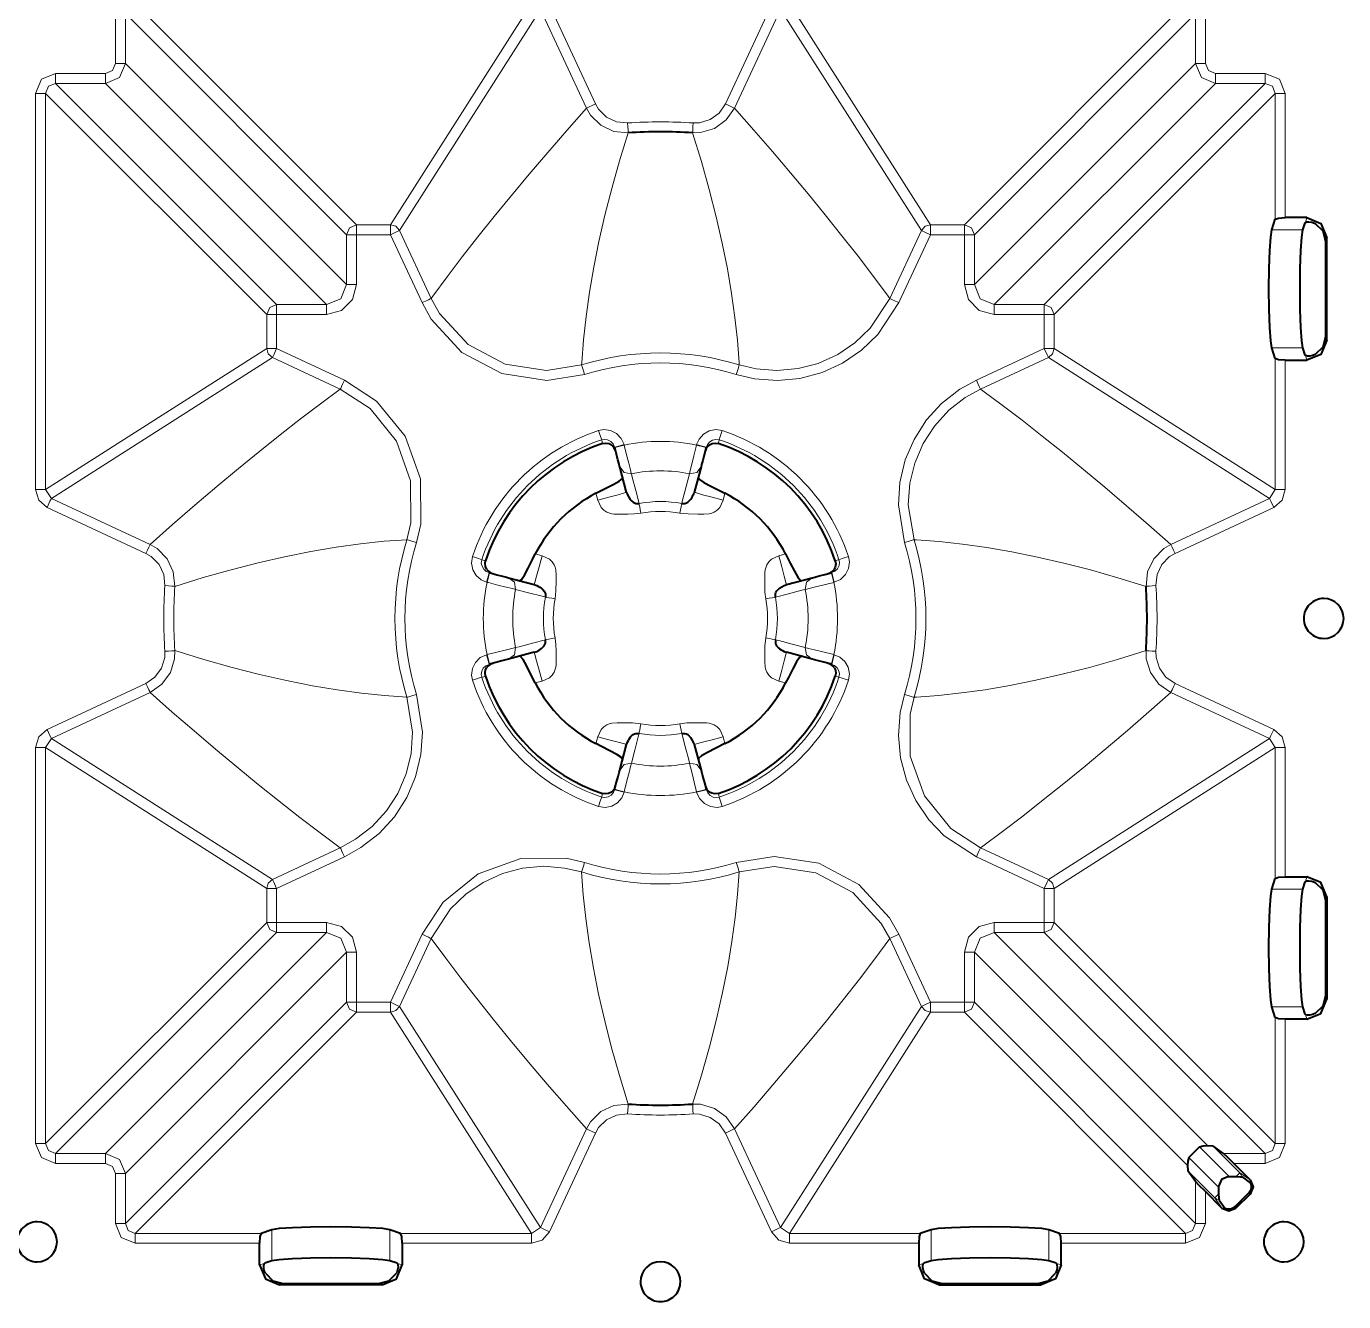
# Model space of a CAD drawing. Header units: millimetres. Extents: x 0 to 2941, y -405 to 1422.
# Drawn here: x 985.5 to 1117.6, y 279.7 to 407.6 of the extents above; entities that cross this region are included whole.
import ezdxf

# ---------------------------------------------------------------- set-up
doc = ezdxf.new("R2010")
doc.units = ezdxf.units.MM
doc.layers.add('FINE', color=9, linetype='Continuous')
doc.layers.add('OUTLINE', color=7, linetype='Continuous')

msp = doc.modelspace()

# ---------------------------------------------------------------- linework, layer by layer
at = {"layer": 'FINE', "lineweight": 9}
for p, q in [((1018.59, 387.67), (996.42, 409.84)), ((1036.13, 409.84), (1022, 387.67)), ((1042.55, 399.78), (1037.94, 409.68)), ((1060.2, 409.68), (1055.58, 399.78)), ((1076.13, 387.67), (1062.01, 409.84)), ((1101.71, 409.84), (1079.54, 387.67)), ((994.42, 408.84), (994.42, 403.83)), ((995.42, 408.84), (1017.59, 386.67)), ((995.42, 403.83), (995.42, 408.84)), ((1022.91, 387.09), (1037.03, 409.26)), ((1037.03, 409.26), (1041.65, 399.36)), ((1056.48, 399.36), (1061.1, 409.26)), ((1061.1, 409.26), (1075.23, 387.09)), ((1080.54, 386.67), (1102.71, 408.84)), ((1102.71, 408.84), (1102.71, 403.83)), ((1103.71, 403.83), (1103.71, 408.84)), ((988.42, 402.84), (993.42, 402.84)), ((1017.59, 381.66), (995.42, 403.83)), ((1102.71, 403.83), (1080.54, 381.66)), ((988.42, 401.84), (1010.59, 379.66)), ((1082.54, 379.66), (1104.71, 401.84)), ((1109.71, 401.84), (1087.54, 379.66)), ((1104.71, 401.84), (1109.71, 401.84)), ((986.42, 361.13), (986.42, 400.84)), ((1009.59, 378.67), (987.42, 400.84)), ((987.42, 400.84), (987.42, 361.13)), ((1088.54, 378.67), (1110.71, 400.84)), ((1110.71, 400.84), (1110.71, 388.22)), ((1111.71, 388.38), (1111.71, 400.84)), ((1113.73, 387.9), (1113.89, 388.38)), ((1022.91, 387.09), (1026.08, 380.28)), ((1076.13, 387.67), (1079.54, 387.67)), ((1110.36, 387.14), (1113.47, 387.14)), ((1022, 386.67), (1018.59, 386.67)), ((1018.59, 386.67), (1018.59, 381.66)), ((1025.17, 379.86), (1022, 386.67)), ((1076.13, 386.67), (1072.96, 379.86)), ((1079.54, 386.67), (1076.13, 386.67)), ((1079.54, 381.66), (1079.54, 386.67)), ((1080.54, 386.67), (1080.54, 381.66)), ((1115.87, 386.37), (1115.76, 386.02)), ((1026.08, 380.28), (1026.24, 380.5)), ((1071.9, 380.5), (1072.06, 380.28)), ((1010.59, 379.66), (1015.6, 379.66)), ((1082.54, 379.66), (1087.54, 379.66)), ((1009.59, 375.26), (1009.59, 378.67)), ((1015.6, 378.67), (1010.59, 378.67)), ((1087.54, 378.67), (1082.54, 378.67)), ((1087.54, 375.26), (1087.54, 378.67)), ((1088.54, 378.67), (1088.54, 375.26)), ((1115.76, 376.44), (1115.87, 376.09)), ((987.42, 361.13), (1009.59, 375.26)), ((1080.74, 372.08), (1087.54, 375.26)), ((1110.71, 361.13), (1088.54, 375.26)), ((1113.47, 375.32), (1110.36, 375.32)), ((1041.18, 373.86), (1041.16, 373.61)), ((1056.97, 373.61), (1056.96, 373.86)), ((1087.96, 374.35), (1081.16, 371.18)), ((1087.96, 374.35), (1110.14, 360.23)), ((1110.71, 374.25), (1110.71, 361.13)), ((1111.71, 361.13), (1111.71, 374.08)), ((1113.89, 374.08), (1113.73, 374.56)), ((1081.16, 371.18), (1081.38, 371.02)), ((1045.43, 365.62), (1045.44, 365.57)), ((1052.69, 365.57), (1052.7, 365.62)), ((987.42, 361.13), (988, 360.23)), ((1042.78, 360.06), (1042.6, 360.74)), ((1055.54, 360.74), (1055.35, 360.06)), ((1110.71, 361.13), (1110.14, 360.23)), ((997.48, 354.7), (987.57, 359.32)), ((1110.14, 360.23), (1100.23, 355.61)), ((1100.66, 354.7), (1110.56, 359.32)), ((1074.74, 356.08), (1074.49, 356.09)), ((1036.52, 354.66), (1037.2, 354.48)), ((1060.93, 354.48), (1061.62, 354.66)), ((1066.5, 351.83), (1066.45, 351.81)), ((1031.64, 344.56), (1031.68, 344.57)), ((1066.45, 344.57), (1066.5, 344.56)), ((987.57, 337.06), (997.48, 341.68)), ((997.9, 340.77), (988, 336.15)), ((1037.2, 341.91), (1036.52, 341.72)), ((1061.62, 341.72), (1060.93, 341.91)), ((1100.23, 340.77), (1110.14, 336.15)), ((1074.49, 340.29), (1074.74, 340.3)), ((988, 336.15), (987.42, 335.25)), ((988, 336.15), (1010.17, 322.03)), ((1042.6, 335.64), (1042.78, 336.33)), ((1055.35, 336.33), (1055.54, 335.64)), ((1110.14, 336.15), (1087.96, 322.03)), ((1110.14, 336.15), (1110.71, 335.25)), ((986.42, 295.54), (986.42, 335.25)), ((1009.59, 321.12), (987.42, 335.25)), ((987.42, 335.25), (987.42, 295.54)), ((1088.54, 321.12), (1110.71, 335.25)), ((1110.71, 335.25), (1110.71, 322.13)), ((1111.71, 322.3), (1111.71, 335.25)), ((1045.44, 330.81), (1045.43, 330.76)), ((1052.7, 330.76), (1052.69, 330.81)), ((1010.17, 322.03), (1016.97, 325.2)), ((1081.38, 325.36), (1081.16, 325.2)), ((1081.16, 325.2), (1087.96, 322.03)), ((1087.54, 321.12), (1080.74, 324.3)), ((1113.89, 322.3), (1113.73, 321.82)), ((1009.59, 317.71), (1009.59, 321.12)), ((1010.59, 321.12), (1010.59, 317.71)), ((1088.54, 321.12), (1088.54, 317.71)), ((1113.47, 321.06), (1110.36, 321.06)), ((1115.76, 319.94), (1115.87, 320.29)), ((987.42, 295.54), (1009.59, 317.71)), ((1010.59, 317.71), (1015.6, 317.71)), ((1010.59, 316.72), (988.42, 294.54)), ((993.42, 294.54), (1015.6, 316.72)), ((1015.6, 316.72), (1010.59, 316.72)), ((1026.08, 316.1), (1022.91, 309.29)), ((1075.23, 309.29), (1072.06, 316.1)), ((1072.96, 316.52), (1076.13, 309.71)), ((1087.54, 316.72), (1082.54, 316.72)), ((1017.59, 309.71), (1017.59, 314.72)), ((1080.54, 314.72), (1080.54, 309.71)), ((1101.92, 293.34), (1080.54, 314.72)), ((995.42, 287.54), (1017.59, 309.71)), ((1022.91, 309.29), (1037.03, 287.12)), ((1061.1, 287.12), (1075.23, 309.29)), ((1110.36, 309.24), (1113.47, 309.24)), ((1115.87, 310.01), (1115.76, 310.36)), ((1018.59, 308.72), (996.42, 286.54)), ((1022, 308.72), (1018.59, 308.72)), ((1036.13, 286.54), (1022, 308.72)), ((1076.13, 308.72), (1062.01, 286.54)), ((1079.54, 308.72), (1076.13, 308.72)), ((1101.71, 286.54), (1079.54, 308.72)), ((1110.71, 308.17), (1110.71, 295.54)), ((1111.71, 295.54), (1111.71, 308)), ((1113.73, 308.48), (1113.89, 308)), ((1037.03, 287.12), (1041.65, 297.02)), ((1042.55, 296.6), (1037.94, 286.7)), ((1060.2, 286.7), (1055.58, 296.6)), ((1056.48, 297.02), (1061.1, 287.12)), ((1106.08, 292.24), (1103.13, 295.2)), ((993.42, 293.55), (988.42, 293.55)), ((1105.02, 291.17), (1102.06, 294.13)), ((994.42, 287.54), (994.42, 292.55)), ((1101.96, 292.81), (1104.66, 290.11)), ((1103.71, 290.72), (1103.71, 287.54)), ((1108.19, 290.48), (1108.04, 290.58)), ((1104.66, 290.11), (1105.36, 289.07)), ((1106.77, 289.07), (1106.67, 289.22)), ((1010.12, 286.9), (1010.12, 283.79)), ((1021.93, 283.79), (1021.93, 286.9)), ((1036.13, 286.54), (1037.03, 287.12)), ((1061.1, 287.12), (1062.01, 286.54)), ((1076.2, 283.79), (1076.2, 286.9)), ((1088.02, 286.9), (1088.02, 283.79)), ((996.42, 286.54), (1009.04, 286.54)), ((1008.88, 285.55), (996.42, 285.55)), ((1023.01, 286.54), (1036.13, 286.54)), ((1036.13, 285.55), (1023.18, 285.55)), ((1062.01, 286.54), (1075.12, 286.54)), ((1089.09, 286.54), (1101.71, 286.54)), ((1101.71, 285.55), (1089.26, 285.55)), ((1009.36, 283.53), (1008.88, 283.37)), ((1023.18, 283.37), (1022.69, 283.53)), ((1074.96, 283.37), (1075.44, 283.53)), ((1088.77, 283.53), (1089.26, 283.37)), ((1010.89, 281.39), (1011.24, 281.5)), ((1020.81, 281.5), (1021.17, 281.39)), ((1077.32, 281.5), (1076.97, 281.39)), ((1087.25, 281.39), (1086.89, 281.5))]:
    msp.add_line(p, q, dxfattribs=at)
for points in [[(986.42, 400.84), (987.01, 402.25), (988.42, 402.84)], [(988.42, 401.84), (988.42, 402.15), (988.42, 402.84)], [(995.42, 403.83), (994.83, 402.42), (993.42, 401.84)], [(993.42, 402.84), (994.13, 403.13), (994.42, 403.83)], [(993.42, 401.84), (993.42, 402.15), (993.42, 402.84)], [(995.42, 403.83), (995.11, 403.83), (994.42, 403.83)], [(1102.71, 403.83), (1103.02, 403.83), (1103.71, 403.83)], [(1102.71, 403.83), (1103.3, 402.42), (1104.71, 401.84)], [(1109.71, 402.84), (1104.71, 402.84), (1104, 403.13), (1103.71, 403.83)], [(1104.71, 401.84), (1104.71, 402.15), (1104.71, 402.84)], [(1109.71, 401.84), (1109.71, 402.15), (1109.71, 402.84)], [(1111.71, 400.84), (1111.13, 402.25), (1109.71, 402.84)], [(988.42, 401.84), (987.71, 401.55), (987.42, 400.84)], [(1015.6, 379.66), (993.42, 401.84), (988.42, 401.84)], [(1109.71, 401.84), (1110.42, 401.55), (1110.71, 400.84)], [(987.42, 400.84), (987.11, 400.84), (986.42, 400.84)], [(1110.71, 400.84), (1111.02, 400.84), (1111.71, 400.84)], [(1041.65, 399.36), (1039.68, 397.12), (1037.77, 394.92), (1035.92, 392.75), (1034.13, 390.61), (1032.41, 388.5), (1030.77, 386.45), (1029.2, 384.44), (1027.69, 382.46), (1026.24, 380.5)], [(1041.65, 399.36), (1041.73, 399.4), (1041.93, 399.49), (1042.22, 399.62), (1042.55, 399.78)], [(1041.65, 399.36), (1042.06, 398.66), (1043.09, 397.64), (1044.4, 397.02), (1045.84, 396.88)], [(1052.29, 396.88), (1053.1, 396.9), (1054.49, 397.31), (1055.66, 398.17), (1056.48, 399.36)], [(1055.58, 399.78), (1054.95, 398.86), (1054.05, 398.21), (1052.98, 397.89), (1052.36, 397.87)], [(1056.48, 399.36), (1056.4, 399.4), (1056.2, 399.49), (1055.91, 399.62), (1055.58, 399.78)], [(1071.9, 380.5), (1070.42, 382.49), (1068.88, 384.51), (1067.27, 386.57), (1065.6, 388.65), (1063.88, 390.76), (1062.12, 392.87), (1060.3, 395), (1058.42, 397.16), (1056.48, 399.36)], [(1045.84, 396.88), (1045.84, 396.97), (1045.82, 397.19), (1045.8, 397.5), (1045.78, 397.87)], [(1052.29, 396.88), (1052.3, 396.97), (1052.31, 397.19), (1052.33, 397.5), (1052.36, 397.87)], [(1041.18, 373.86), (1041.35, 376.12), (1041.61, 378.47), (1041.95, 380.9), (1042.38, 383.41), (1042.9, 386), (1043.5, 388.62), (1044.19, 391.3), (1044.97, 394.06), (1045.84, 396.88)], [(1052.29, 396.88), (1053.18, 394.01), (1053.97, 391.21), (1054.67, 388.47), (1055.27, 385.82), (1055.79, 383.23), (1056.2, 380.77), (1056.54, 378.38), (1056.79, 376.08), (1056.96, 373.86)], [(1017.59, 381.66), (1017.59, 386.67), (1017.89, 387.37), (1018.59, 387.67), (1022, 387.67)], [(1018.59, 386.67), (1018.59, 387.35), (1018.59, 387.67)], [(1022, 386.67), (1022, 387.35), (1022, 387.67)], [(1022, 387.67), (1022.54, 387.51), (1022.91, 387.09)], [(1022, 386.67), (1022.62, 386.96), (1022.91, 387.09)], [(1072.06, 380.28), (1075.23, 387.09), (1075.6, 387.51), (1076.13, 387.67)], [(1076.13, 386.67), (1075.51, 386.96), (1075.23, 387.09)], [(1076.13, 386.67), (1076.13, 387.35), (1076.13, 387.67)], [(1079.54, 386.67), (1079.54, 387.35), (1079.54, 387.67)], [(1079.54, 387.67), (1080.25, 387.37), (1080.54, 386.67)], [(1018.59, 386.67), (1017.9, 386.67), (1017.59, 386.67)], [(1079.54, 386.67), (1080.23, 386.67), (1080.54, 386.67)], [(1018.59, 381.66), (1018.19, 380.16), (1017.09, 379.07), (1015.6, 378.67)], [(1015.6, 379.66), (1017.01, 380.25), (1017.59, 381.66)], [(1018.59, 381.66), (1017.9, 381.66), (1017.59, 381.66)], [(1082.54, 378.67), (1081.04, 379.07), (1079.94, 380.16), (1079.54, 381.66)], [(1079.54, 381.66), (1080.23, 381.66), (1080.54, 381.66)], [(1080.54, 381.66), (1081.12, 380.25), (1082.54, 379.66)], [(1009.59, 378.67), (1009.9, 378.67), (1010.59, 378.67), (1010.59, 379.35), (1010.59, 379.66)], [(1009.59, 378.67), (1009.89, 379.37), (1010.59, 379.66)], [(1015.6, 378.67), (1015.6, 379.35), (1015.6, 379.66)], [(1025.17, 379.86), (1025.51, 380.02), (1025.8, 380.15), (1025.99, 380.25), (1026.08, 380.28)], [(1041.46, 372.66), (1037.67, 372.05), (1033.18, 372.74), (1029.17, 374.87), (1026.09, 378.21), (1025.17, 379.86)], [(1026.08, 380.28), (1026.92, 378.76), (1029.78, 375.66), (1033.49, 373.68), (1037.65, 373.05), (1041.16, 373.61)], [(1072.96, 379.86), (1070.86, 376.65), (1069.24, 375.09), (1067.33, 373.79), (1065.29, 372.85), (1063.05, 372.25), (1060.82, 372.05), (1058.51, 372.22), (1056.67, 372.66)], [(1056.97, 373.61), (1058.67, 373.21), (1060.75, 373.04), (1062.88, 373.24), (1064.89, 373.77), (1066.84, 374.66), (1068.57, 375.83), (1070.11, 377.31), (1072.06, 380.28)], [(1072.96, 379.86), (1072.63, 380.02), (1072.34, 380.15), (1072.14, 380.25), (1072.06, 380.28)], [(1082.54, 378.67), (1082.54, 379.35), (1082.54, 379.66)], [(1087.54, 378.67), (1087.54, 379.35), (1087.54, 379.66)], [(1087.54, 379.66), (1088.25, 379.37), (1088.54, 378.67)], [(1087.54, 378.67), (1088.23, 378.67), (1088.54, 378.67)], [(1009.59, 375.26), (1009.9, 375.26), (1010.59, 375.26)], [(1016.97, 371.18), (1010.17, 374.35), (1009.75, 374.72), (1009.59, 375.26)], [(1010.17, 374.35), (1010.3, 374.63), (1010.59, 375.26)], [(1087.54, 375.26), (1087.83, 374.63), (1087.96, 374.35)], [(1087.54, 375.26), (1088.23, 375.26), (1088.54, 375.26)], [(1088.54, 375.26), (1088.38, 374.72), (1087.96, 374.35)], [(1010.17, 374.35), (988, 360.23), (997.9, 355.61)], [(1041.46, 372.66), (1041.35, 373.01), (1041.26, 373.31), (1041.19, 373.52), (1041.16, 373.61)], [(1056.67, 372.66), (1056.78, 373.01), (1056.88, 373.31), (1056.94, 373.52), (1056.97, 373.61)], [(997.9, 355.61), (1000.16, 357.6), (1002.39, 359.54), (1004.59, 361.41), (1006.75, 363.21), (1008.89, 364.95), (1010.95, 366.6), (1012.99, 368.19), (1015, 369.71), (1016.97, 371.18)], [(1016.97, 371.18), (1017.01, 371.26), (1017.1, 371.46), (1017.24, 371.75), (1017.39, 372.08)], [(1023.65, 356.09), (1024.05, 357.79), (1024.02, 362), (1022.6, 365.97), (1019.95, 369.24), (1016.97, 371.18)], [(1073.53, 355.8), (1072.92, 359.58), (1073.07, 361.83), (1073.61, 364.08), (1074.49, 366.15), (1075.75, 368.09), (1077.26, 369.75), (1079.09, 371.17), (1080.74, 372.08)], [(1081.16, 371.18), (1079.63, 370.33), (1077.99, 369.06), (1076.54, 367.48), (1075.4, 365.73), (1074.56, 363.77), (1074.07, 361.74), (1073.92, 359.6), (1074.49, 356.09)], [(1080.74, 372.08), (1080.89, 371.75), (1081.03, 371.46), (1081.12, 371.26), (1081.16, 371.18)], [(1100.23, 355.61), (1098, 357.58), (1095.8, 359.49), (1093.63, 361.34), (1091.49, 363.13), (1089.37, 364.85), (1087.33, 366.48), (1085.32, 368.06), (1083.33, 369.57), (1081.38, 371.02)], [(1042.87, 367.03), (1043.38, 367.13), (1044.05, 367.05), (1044.66, 366.74), (1045.14, 366.25), (1045.43, 365.62)], [(1043.18, 366.1), (1043.07, 366.42), (1042.87, 367.03)], [(1044.47, 365.36), (1044.32, 365.69), (1044.08, 365.94), (1043.77, 366.1), (1043.43, 366.15), (1043.18, 366.1)], [(1043.18, 366.1), (1043.23, 365.9), (1043.27, 365.73)], [(1052.7, 365.62), (1052.94, 366.17), (1053.38, 366.68), (1053.96, 367.01), (1054.61, 367.13), (1055.26, 367.03)], [(1054.96, 366.1), (1054.63, 366.15), (1054.3, 366.08), (1054.01, 365.91), (1053.79, 365.64), (1053.67, 365.36)], [(1054.86, 365.73), (1054.95, 366.06), (1054.96, 366.1)], [(1055.26, 367.03), (1055.06, 366.42), (1054.96, 366.1)], [(1044.47, 365.36), (1044.75, 365.44), (1045.43, 365.62)], [(1044.48, 365.32), (1044.76, 365.39), (1045.44, 365.57)], [(1045.44, 365.57), (1045.68, 364.61), (1045.89, 363.75), (1046.05, 363.1), (1046.14, 362.73), (1046.15, 362.7)], [(1051.98, 362.7), (1052.06, 363.03), (1052.21, 363.65), (1052.42, 364.48), (1052.65, 365.44), (1052.69, 365.57)], [(1052.69, 365.57), (1053.37, 365.39), (1053.66, 365.32)], [(1052.7, 365.62), (1053.38, 365.44), (1053.67, 365.36)], [(1044.99, 363.41), (1045.43, 362.83), (1046.15, 362.7)], [(1051.98, 362.7), (1052.71, 362.83), (1053.14, 363.41)], [(1046.15, 362.7), (1046.24, 362.37), (1046.59, 361.02), (1046.93, 359.72)], [(1051.2, 359.72), (1051.29, 360.06), (1051.64, 361.41), (1051.98, 362.7)], [(987.42, 361.13), (987.11, 361.13), (986.42, 361.13)], [(987.57, 359.32), (986.73, 360.06), (986.42, 361.13)], [(1045.68, 360.83), (1045.46, 360.77), (1044.83, 360.6), (1043.89, 360.35), (1042.78, 360.06)], [(1055.35, 360.06), (1054.24, 360.35), (1053.3, 360.6), (1052.67, 360.77), (1052.45, 360.83)], [(1110.56, 359.32), (1111.4, 360.06), (1111.71, 361.13)], [(1110.71, 361.13), (1111.02, 361.13), (1111.71, 361.13)], [(988, 360.23), (987.86, 359.94), (987.57, 359.32)], [(1042.78, 360.06), (1043.13, 359.31), (1043.38, 359.04), (1043.68, 358.85), (1044.19, 358.69), (1044.43, 358.66), (1044.72, 358.64), (1045.13, 358.64), (1045.81, 358.65), (1046.42, 358.67), (1047.11, 358.75)], [(1046.93, 359.72), (1046.95, 359.6), (1046.99, 359.39), (1047.05, 359.09), (1047.11, 358.75)], [(1051.02, 358.75), (1051.85, 358.67), (1052.81, 358.64), (1053.42, 358.64), (1053.94, 358.69), (1054.21, 358.75), (1054.45, 358.85), (1054.75, 359.04), (1055.01, 359.31), (1055.35, 360.06)], [(1051.2, 359.72), (1051.18, 359.6), (1051.14, 359.39), (1051.08, 359.09), (1051.02, 358.75)], [(1110.14, 360.23), (1110.27, 359.94), (1110.56, 359.32)], [(997.9, 355.61), (997.86, 355.53), (997.77, 355.33), (997.63, 355.04), (997.48, 354.7)], [(997.9, 355.61), (998.6, 355.2), (999.62, 354.17), (1000.23, 352.86), (1000.38, 351.41)], [(1023.65, 356.09), (1021.37, 355.93), (1019, 355.67), (1016.54, 355.33), (1014, 354.9), (1011.38, 354.38), (1008.74, 353.78), (1006.02, 353.08), (1003.23, 352.29), (1000.38, 351.41)], [(1023.65, 356.09), (1023.73, 356.07), (1023.94, 356), (1024.25, 355.91), (1024.6, 355.8)], [(1073.53, 355.8), (1073.89, 355.91), (1074.19, 356), (1074.4, 356.07), (1074.49, 356.09)], [(1074.74, 356.08), (1077, 355.91), (1079.35, 355.65), (1081.78, 355.31), (1084.29, 354.88), (1086.88, 354.35), (1089.5, 353.75), (1092.18, 353.06), (1094.93, 352.28), (1097.75, 351.41)], [(1100.23, 355.61), (1099.53, 355.2), (1098.52, 354.17), (1097.9, 352.86), (1097.75, 351.41)], [(1100.23, 355.61), (1100.27, 355.53), (1100.36, 355.33), (1100.5, 355.04), (1100.66, 354.7)], [(999.38, 351.48), (999.27, 352.59), (998.8, 353.59), (998.02, 354.39), (997.48, 354.7)], [(1031.68, 351.81), (1031.64, 351.83), (1031.09, 352.06), (1030.58, 352.5), (1030.25, 353.08), (1030.13, 353.73), (1030.22, 354.39)], [(1031.16, 354.08), (1030.83, 354.19), (1030.22, 354.39)], [(1031.16, 354.08), (1031.11, 353.75), (1031.18, 353.43), (1031.35, 353.14), (1031.61, 352.91), (1031.89, 352.79)], [(1031.53, 353.98), (1031.19, 354.07), (1031.16, 354.08)], [(1037.2, 354.48), (1036.9, 353.37), (1036.65, 352.43), (1036.48, 351.8), (1036.42, 351.58)], [(1038.5, 350.15), (1038.59, 350.97), (1038.61, 351.93), (1038.61, 352.54), (1038.57, 353.06), (1038.51, 353.33), (1038.41, 353.57), (1038.21, 353.88), (1037.95, 354.13), (1037.2, 354.48)], [(1060.93, 354.48), (1060.19, 354.13), (1059.92, 353.88), (1059.72, 353.57), (1059.56, 353.06), (1059.53, 352.83), (1059.52, 352.54), (1059.52, 352.13), (1059.53, 351.44), (1059.55, 350.84), (1059.63, 350.15)], [(1061.71, 351.58), (1061.65, 351.8), (1061.48, 352.43), (1061.23, 353.37), (1060.93, 354.48)], [(1066.24, 352.79), (1066.56, 352.94), (1066.82, 353.18), (1066.98, 353.49), (1067.02, 353.82), (1066.97, 354.08), (1066.78, 354.03), (1066.6, 353.98)], [(1067.91, 354.39), (1068.01, 353.88), (1067.93, 353.21), (1067.62, 352.59), (1067.12, 352.11), (1066.5, 351.83)], [(1067.91, 354.39), (1067.3, 354.19), (1066.97, 354.08)], [(1098.75, 351.48), (1098.86, 352.59), (1099.34, 353.59), (1100.12, 354.39), (1100.66, 354.7)], [(1031.89, 352.79), (1031.82, 352.51), (1031.64, 351.83)], [(1031.94, 352.78), (1031.87, 352.5), (1031.68, 351.81)], [(1066.45, 351.81), (1066.27, 352.5), (1066.19, 352.78)], [(1066.5, 351.83), (1066.31, 352.51), (1066.24, 352.79)], [(1000.38, 351.41), (1000.29, 351.42), (1000.07, 351.44), (999.75, 351.46), (999.38, 351.48)], [(1034.55, 351.11), (1034.22, 351.19), (1033.61, 351.34), (1032.78, 351.54), (1031.82, 351.78), (1031.68, 351.81)], [(1033.85, 352.27), (1034.43, 351.83), (1034.55, 351.11)], [(1063.58, 351.11), (1063.71, 351.83), (1064.29, 352.27)], [(1066.45, 351.81), (1065.48, 351.57), (1064.63, 351.36), (1063.98, 351.2), (1063.61, 351.11), (1063.58, 351.11)], [(1097.75, 351.41), (1097.84, 351.42), (1098.06, 351.44), (1098.38, 351.46), (1098.75, 351.48)], [(1037.54, 350.33), (1037.2, 350.41), (1035.85, 350.77), (1034.55, 351.11)], [(1038.5, 350.15), (1038.17, 350.21), (1037.87, 350.26), (1037.65, 350.3), (1037.54, 350.33)], [(1060.6, 350.33), (1060.48, 350.3), (1060.26, 350.26), (1059.97, 350.21), (1059.63, 350.15)], [(1037.2, 341.91), (1037.95, 342.25), (1038.21, 342.5), (1038.41, 342.81), (1038.57, 343.32), (1038.6, 343.55), (1038.61, 343.84), (1038.62, 344.25), (1038.6, 344.94), (1038.59, 345.55), (1038.5, 346.24)], [(1038.5, 346.24), (1038.17, 346.17), (1037.87, 346.12), (1037.65, 346.08), (1037.54, 346.06)], [(1059.63, 346.24), (1059.54, 345.41), (1059.52, 344.45), (1059.52, 343.84), (1059.56, 343.32), (1059.63, 343.05), (1059.72, 342.81), (1059.92, 342.5), (1060.19, 342.25), (1060.93, 341.91)], [(1060.6, 346.06), (1060.48, 346.08), (1060.26, 346.12), (1059.97, 346.17), (1059.63, 346.24)], [(997.48, 341.68), (998.39, 342.31), (999.05, 343.21), (999.37, 344.28), (999.38, 344.9)], [(1000.38, 344.97), (1000.36, 344.15), (999.94, 342.77), (999.09, 341.6), (997.9, 340.77)], [(1000.38, 344.97), (1000.29, 344.96), (1000.07, 344.95), (999.75, 344.92), (999.38, 344.9)], [(1000.38, 344.97), (1003.29, 344.07), (1006.12, 343.27), (1008.88, 342.57), (1011.57, 341.96), (1014.19, 341.44), (1016.67, 341.03), (1019.08, 340.7), (1021.41, 340.45), (1023.65, 340.29)], [(1031.68, 344.57), (1032.65, 344.81), (1033.51, 345.02), (1034.16, 345.18), (1034.53, 345.27), (1034.55, 345.27)], [(1033.85, 344.11), (1034.43, 344.55), (1034.55, 345.27)], [(1036.42, 344.8), (1036.48, 344.58), (1036.65, 343.95), (1036.9, 343.01), (1037.2, 341.91)], [(1060.93, 341.91), (1061.23, 343.01), (1061.48, 343.95), (1061.65, 344.58), (1061.71, 344.8)], [(1063.58, 345.27), (1063.71, 344.55), (1064.29, 344.11)], [(1063.58, 345.27), (1063.91, 345.19), (1064.52, 345.04), (1065.36, 344.84), (1066.31, 344.6), (1066.45, 344.57)], [(1097.75, 344.97), (1094.88, 344.08), (1092.08, 343.29), (1089.35, 342.59), (1086.69, 341.99), (1084.11, 341.47), (1081.64, 341.05), (1079.26, 340.72), (1076.96, 340.47), (1074.74, 340.3)], [(1097.75, 344.97), (1097.84, 344.96), (1098.06, 344.95), (1098.38, 344.92), (1098.75, 344.9)], [(1097.75, 344.97), (1097.78, 344.15), (1098.19, 342.77), (1099.04, 341.6), (1100.23, 340.77)], [(1110.56, 337.06), (1100.66, 341.68), (1099.74, 342.31), (1099.09, 343.21), (1098.77, 344.28), (1098.75, 344.9)], [(1030.22, 341.99), (1030.13, 342.5), (1030.21, 343.17), (1030.51, 343.79), (1031.01, 344.27), (1031.64, 344.56)], [(1031.89, 343.59), (1031.57, 343.44), (1031.31, 343.2), (1031.16, 342.89), (1031.11, 342.56), (1031.16, 342.3), (1031.35, 342.35), (1031.53, 342.4)], [(1031.89, 343.59), (1031.82, 343.87), (1031.64, 344.56)], [(1031.94, 343.6), (1031.87, 343.88), (1031.68, 344.57)], [(1066.45, 344.57), (1066.27, 343.88), (1066.19, 343.6)], [(1066.5, 344.56), (1066.31, 343.87), (1066.24, 343.59)], [(1066.97, 342.3), (1067.02, 342.63), (1066.96, 342.95), (1066.78, 343.25), (1066.52, 343.47), (1066.24, 343.59)], [(1066.5, 344.56), (1067.04, 344.32), (1067.55, 343.88), (1067.88, 343.3), (1068.01, 342.65), (1067.91, 341.99)], [(1031.16, 342.3), (1030.83, 342.19), (1030.22, 341.99)], [(1066.6, 342.4), (1066.94, 342.31), (1066.97, 342.3)], [(1067.91, 341.99), (1067.3, 342.19), (1066.97, 342.3)], [(997.9, 340.77), (997.86, 340.86), (997.77, 341.05), (997.63, 341.34), (997.48, 341.68)], [(1016.97, 325.2), (1014.96, 326.69), (1012.92, 328.25), (1010.84, 329.87), (1008.73, 331.55), (1006.6, 333.3), (1004.47, 335.07), (1002.31, 336.91), (1000.12, 338.81), (997.9, 340.77)], [(1081.38, 325.36), (1083.37, 326.84), (1085.39, 328.38), (1087.44, 329.99), (1089.52, 331.65), (1091.64, 333.38), (1093.74, 335.14), (1095.88, 336.96), (1098.04, 338.83), (1100.23, 340.77)], [(1100.23, 340.77), (1100.27, 340.86), (1100.36, 341.05), (1100.5, 341.34), (1100.66, 341.68)], [(1016.97, 325.2), (1018.5, 326.05), (1020.15, 327.32), (1021.6, 328.9), (1022.73, 330.65), (1023.57, 332.62), (1024.06, 334.64), (1024.21, 336.78), (1023.65, 340.29)], [(1023.65, 340.29), (1023.73, 340.31), (1023.94, 340.38), (1024.25, 340.47), (1024.6, 340.58)], [(1073.53, 340.58), (1073.89, 340.47), (1074.19, 340.38), (1074.4, 340.31), (1074.49, 340.29)], [(1074.49, 340.29), (1074.09, 338.59), (1074.11, 334.38), (1075.53, 330.41), (1078.19, 327.14), (1081.16, 325.2)], [(986.42, 335.25), (986.73, 336.32), (987.57, 337.06)], [(988, 336.15), (987.86, 336.44), (987.57, 337.06)], [(1047.11, 337.63), (1046.28, 337.72), (1045.33, 337.74), (1044.72, 337.74), (1044.19, 337.69), (1043.93, 337.63), (1043.68, 337.53), (1043.38, 337.34), (1043.13, 337.07), (1042.78, 336.33)], [(1047.11, 337.63), (1047.05, 337.29), (1046.99, 337), (1046.95, 336.78), (1046.93, 336.66)], [(1055.35, 336.33), (1055.01, 337.07), (1054.75, 337.34), (1054.45, 337.53), (1053.94, 337.69), (1053.7, 337.72), (1053.42, 337.74), (1053, 337.74), (1052.32, 337.73), (1051.71, 337.71), (1051.02, 337.63)], [(1051.02, 337.63), (1051.08, 337.29), (1051.14, 337), (1051.18, 336.78), (1051.2, 336.66)], [(1110.14, 336.15), (1110.27, 336.44), (1110.56, 337.06)], [(1111.71, 335.25), (1111.4, 336.32), (1110.56, 337.06)], [(1042.78, 336.33), (1043.89, 336.03), (1044.83, 335.78), (1045.46, 335.61), (1045.68, 335.55)], [(1051.98, 333.68), (1051.9, 334.01), (1051.54, 335.36), (1051.2, 336.66)], [(1055.35, 336.33), (1054.24, 336.03), (1053.3, 335.78), (1052.67, 335.61), (1052.45, 335.55)], [(987.42, 335.25), (987.11, 335.25), (986.42, 335.25)], [(1110.71, 335.25), (1111.02, 335.25), (1111.71, 335.25)], [(1044.99, 332.97), (1045.43, 333.55), (1046.15, 333.68)], [(1046.15, 333.68), (1046.07, 333.35), (1045.92, 332.73), (1045.71, 331.9), (1045.48, 330.95), (1045.44, 330.81)], [(1051.98, 333.68), (1052.71, 333.55), (1053.14, 332.97)], [(1052.69, 330.81), (1052.45, 331.77), (1052.24, 332.63), (1052.08, 333.28), (1051.99, 333.65), (1051.98, 333.68)], [(1045.43, 330.76), (1045.2, 330.22), (1044.75, 329.71), (1044.18, 329.37), (1043.52, 329.25), (1042.87, 329.35)], [(1043.18, 330.28), (1043.07, 329.96), (1042.87, 329.35)], [(1043.27, 330.65), (1043.19, 330.32), (1043.18, 330.28)], [(1044.47, 331.02), (1044.75, 330.94), (1045.43, 330.76)], [(1044.48, 331.06), (1044.76, 330.99), (1045.44, 330.81)], [(1052.69, 330.81), (1053.37, 330.99), (1053.66, 331.06)], [(1052.7, 330.76), (1053.38, 330.94), (1053.67, 331.02)], [(1055.26, 329.35), (1054.75, 329.25), (1054.08, 329.33), (1053.47, 329.64), (1052.99, 330.13), (1052.7, 330.76)], [(1053.67, 331.02), (1053.81, 330.7), (1054.06, 330.44), (1054.36, 330.28), (1054.7, 330.24), (1054.96, 330.28), (1054.91, 330.48), (1054.86, 330.65)], [(1055.26, 329.35), (1055.06, 329.96), (1054.96, 330.28)], [(1016.97, 325.2), (1017.01, 325.12), (1017.1, 324.92), (1017.24, 324.63), (1017.39, 324.3)], [(1080.74, 324.3), (1080.89, 324.63), (1081.03, 324.92), (1081.12, 325.12), (1081.16, 325.2)], [(1041.16, 322.77), (1041.19, 322.86), (1041.26, 323.07), (1041.35, 323.37), (1041.46, 323.72)], [(1056.97, 322.77), (1056.94, 322.86), (1056.88, 323.07), (1056.78, 323.37), (1056.67, 323.72)], [(1041.16, 322.77), (1039.46, 323.17), (1037.39, 323.34), (1035.25, 323.14), (1033.24, 322.61), (1031.29, 321.72), (1029.57, 320.56), (1028.02, 319.07), (1026.08, 316.1)], [(1041.16, 322.77), (1041.33, 320.49), (1041.58, 318.12), (1041.92, 315.66), (1042.35, 313.13), (1042.87, 310.51), (1043.48, 307.86), (1044.17, 305.14), (1044.96, 302.36), (1045.84, 299.5)], [(1052.29, 299.5), (1053.19, 302.41), (1053.99, 305.24), (1054.69, 308.01), (1055.3, 310.7), (1055.81, 313.31), (1056.23, 315.8), (1056.56, 318.21), (1056.81, 320.53), (1056.97, 322.77)], [(1072.06, 316.1), (1071.21, 317.62), (1068.36, 320.72), (1064.64, 322.7), (1060.48, 323.33), (1056.97, 322.77)], [(1009.59, 321.12), (1009.75, 321.66), (1010.17, 322.03)], [(1009.59, 321.12), (1009.9, 321.12), (1010.59, 321.12)], [(1010.17, 322.03), (1010.3, 321.75), (1010.59, 321.12)], [(1082.54, 317.71), (1087.54, 317.71), (1087.54, 321.12)], [(1087.54, 321.12), (1087.83, 321.75), (1087.96, 322.03)], [(1087.54, 321.12), (1088.23, 321.12), (1088.54, 321.12)], [(1087.96, 322.03), (1088.38, 321.66), (1088.54, 321.12)], [(1009.59, 317.71), (1009.9, 317.71), (1010.59, 317.71)], [(1010.59, 316.72), (1009.89, 317.01), (1009.59, 317.71)], [(1010.59, 316.72), (1010.59, 317.03), (1010.59, 317.71)], [(1015.6, 317.71), (1017.09, 317.31), (1018.19, 316.22), (1018.59, 314.72)], [(1015.6, 316.72), (1015.6, 317.03), (1015.6, 317.71)], [(1079.54, 314.72), (1079.94, 316.22), (1081.04, 317.31), (1082.54, 317.71)], [(1082.54, 316.72), (1082.54, 317.03), (1082.54, 317.71)], [(1087.54, 316.72), (1087.54, 317.03), (1087.54, 317.71)], [(1087.54, 317.71), (1088.23, 317.71), (1088.54, 317.71)], [(1110.71, 295.54), (1088.54, 317.71), (1088.25, 317.01), (1087.54, 316.72)], [(1017.59, 314.72), (1017.01, 316.13), (1015.6, 316.72)], [(1026.08, 316.1), (1025.99, 316.14), (1025.8, 316.23), (1025.51, 316.36), (1025.17, 316.52)], [(1041.65, 297.02), (1039.65, 299.28), (1037.72, 301.51), (1035.85, 303.71), (1034.05, 305.87), (1032.3, 308.01), (1030.66, 310.08), (1029.07, 312.11), (1027.54, 314.12), (1026.08, 316.1)], [(1072.06, 316.1), (1070.56, 314.08), (1069.01, 312.04), (1067.39, 309.96), (1065.71, 307.86), (1063.96, 305.72), (1062.18, 303.59), (1060.35, 301.43), (1058.45, 299.24), (1056.48, 297.02)], [(1072.06, 316.1), (1072.14, 316.14), (1072.34, 316.23), (1072.63, 316.36), (1072.96, 316.52)], [(1103.91, 295.34), (1082.54, 316.72), (1081.12, 316.13), (1080.54, 314.72)], [(1087.54, 316.72), (1109.71, 294.54), (1105.52, 294.54)], [(1017.59, 314.72), (995.42, 292.55), (995.42, 287.54)], [(1017.59, 314.72), (1017.9, 314.72), (1018.59, 314.72)], [(1018.59, 314.72), (1018.59, 309.71), (1022, 309.71)], [(1076.13, 309.71), (1079.54, 309.71), (1079.54, 314.72)], [(1080.54, 314.72), (1080.23, 314.72), (1079.54, 314.72)], [(1017.59, 309.71), (1017.9, 309.71), (1018.59, 309.71)], [(1018.59, 308.72), (1017.89, 309.01), (1017.59, 309.71)], [(1018.59, 308.72), (1018.59, 309.03), (1018.59, 309.71)], [(1022.91, 309.29), (1022.62, 309.42), (1022, 309.71)], [(1022, 308.72), (1022, 309.03), (1022, 309.71)], [(1022.91, 309.29), (1022.54, 308.87), (1022, 308.72)], [(1075.23, 309.29), (1075.51, 309.42), (1076.13, 309.71)], [(1076.13, 308.72), (1075.6, 308.87), (1075.23, 309.29)], [(1076.13, 308.72), (1076.13, 309.03), (1076.13, 309.71)], [(1080.54, 309.71), (1080.23, 309.71), (1079.54, 309.71)], [(1079.54, 308.72), (1079.54, 309.03), (1079.54, 309.71)], [(1080.54, 309.71), (1080.25, 309.01), (1079.54, 308.72)], [(1080.54, 309.71), (1102.71, 287.54), (1102.71, 291.74)], [(1041.65, 297.02), (1042.06, 297.72), (1043.09, 298.74), (1044.4, 299.36), (1045.84, 299.5)], [(1045.78, 298.51), (1044.67, 298.39), (1043.66, 297.92), (1042.87, 297.14), (1042.55, 296.6)], [(1045.84, 299.5), (1045.84, 299.41), (1045.82, 299.19), (1045.8, 298.88), (1045.78, 298.51)], [(1052.29, 299.5), (1052.3, 299.41), (1052.31, 299.19), (1052.33, 298.88), (1052.36, 298.51)], [(1052.29, 299.5), (1053.1, 299.48), (1054.49, 299.07), (1055.66, 298.21), (1056.48, 297.02)], [(1055.58, 296.6), (1054.95, 297.52), (1054.05, 298.17), (1052.98, 298.49), (1052.36, 298.51)], [(1041.65, 297.02), (1041.73, 296.99), (1041.93, 296.89), (1042.22, 296.76), (1042.55, 296.6)], [(1056.48, 297.02), (1056.4, 296.99), (1056.2, 296.89), (1055.91, 296.76), (1055.58, 296.6)], [(987.42, 295.54), (987.11, 295.54), (986.42, 295.54)], [(988.42, 293.55), (987.01, 294.13), (986.42, 295.54)], [(987.42, 295.54), (987.71, 294.83), (988.42, 294.54), (993.42, 294.54)], [(988.42, 294.54), (988.42, 294.23), (988.42, 293.55)], [(993.42, 294.54), (993.42, 294.23), (993.42, 293.55)], [(993.42, 294.54), (994.83, 293.96), (995.42, 292.55)], [(1104.44, 295.3), (1107.15, 292.59), (1108.19, 291.9)], [(1106.54, 293.55), (1109.71, 293.55), (1111.13, 294.13), (1111.71, 295.54)], [(1110.71, 295.54), (1110.42, 294.83), (1109.71, 294.54)], [(1109.71, 293.55), (1109.71, 294.23), (1109.71, 294.54)], [(1110.71, 295.54), (1111.02, 295.54), (1111.71, 295.54)], [(994.42, 292.55), (994.13, 293.25), (993.42, 293.55)], [(995.42, 292.55), (995.11, 292.55), (994.42, 292.55)], [(1107.15, 292.59), (1107.05, 292.49), (1106.79, 292.23)], [(1107.15, 292.59), (1107.29, 292.41), (1107.39, 292.19)], [(1104.66, 290.11), (1104.76, 290.21), (1105.02, 290.47)], [(1104.66, 290.11), (1104.85, 289.96), (1105.07, 289.87)], [(995.42, 287.54), (995.11, 287.54), (994.42, 287.54)], [(996.42, 285.55), (995.01, 286.13), (994.42, 287.54)], [(995.42, 287.54), (995.71, 286.83), (996.42, 286.54)], [(1037.94, 286.7), (1037.2, 285.86), (1036.13, 285.55)], [(1037.03, 287.12), (1037.31, 286.99), (1037.94, 286.7)], [(1061.1, 287.12), (1060.82, 286.99), (1060.2, 286.7)], [(1074.96, 285.55), (1062.01, 285.55), (1060.93, 285.86), (1060.2, 286.7)], [(1101.71, 286.54), (1102.42, 286.83), (1102.71, 287.54)], [(1103.71, 287.54), (1103.13, 286.13), (1101.71, 285.55)], [(1103.71, 287.54), (1103.02, 287.54), (1102.71, 287.54)], [(996.42, 286.54), (996.42, 286.23), (996.42, 285.55)], [(1036.13, 286.54), (1036.13, 286.23), (1036.13, 285.55)], [(1062.01, 286.54), (1062.01, 286.23), (1062.01, 285.55)], [(1101.71, 286.54), (1101.71, 286.23), (1101.71, 285.55)]]:
    msp.add_lwpolyline(points, dxfattribs=at)
for points in [[(1052.36, 397.87, 0.033061), (1045.78, 397.87), (1044.67, 397.99), (1043.66, 398.46), (1042.87, 399.24), (1042.55, 399.78)], [(1010.59, 378.67), (1010.59, 375.26), (1017.39, 372.08), (1020.61, 369.99), (1023.47, 366.46), (1025, 362.18), (1025.03, 357.63), (1024.6, 355.8, 0.151883), (1024.6, 340.58), (1025.21, 336.8), (1025.06, 334.55), (1024.52, 332.3), (1023.64, 330.23), (1022.39, 328.29), (1020.87, 326.63), (1019.04, 325.21), (1017.39, 324.3), (1010.59, 321.12)], [(1056.97, 373.61, 0.151877), (1041.16, 373.61)], [(1056.67, 372.66, 0.151867), (1041.46, 372.66)], [(1042.87, 367.03, 0.238164), (1030.22, 354.39)], [(1043.18, 366.1, 0.23814), (1031.16, 354.08)], [(1052.69, 365.57, 0.103099), (1045.44, 365.57)], [(1066.97, 354.08, 0.238154), (1054.96, 366.1)], [(1067.91, 354.39, 0.238152), (1055.26, 367.03)], [(1051.98, 362.7, 0.099536), (1046.15, 362.7)], [(1051.2, 359.72, 0.09181), (1046.93, 359.72)], [(1051.02, 358.75, 0.091824), (1047.11, 358.75)], [(1023.65, 356.09, 0.151875), (1023.65, 340.29)], [(1080.74, 324.3), (1077.53, 326.39), (1075.97, 328.01), (1074.66, 329.93), (1073.73, 331.97), (1073.13, 334.2), (1072.92, 336.44), (1073.1, 338.75), (1073.53, 340.58, 0.151875), (1073.53, 355.8)], [(1074.49, 340.29, 0.151867), (1074.49, 356.09)], [(999.38, 351.48, 0.033081), (999.38, 344.9)], [(1000.38, 351.41, 0.033054), (1000.38, 344.97)], [(1031.68, 351.81, 0.103078), (1031.68, 344.57)], [(1066.45, 344.57, 0.103085), (1066.45, 351.81)], [(1098.75, 344.9, 0.033061), (1098.75, 351.48)], [(1034.55, 351.11, 0.099553), (1034.55, 345.27), (1034.89, 345.36), (1036.24, 345.72), (1037.54, 346.06)], [(1037.54, 350.33, 0.09175), (1037.54, 346.06)], [(1038.5, 350.15, 0.091727), (1038.5, 346.24)], [(1059.63, 346.24, 0.091804), (1059.63, 350.15)], [(1060.6, 346.06), (1060.93, 345.97), (1062.28, 345.61), (1063.58, 345.27, 0.099532), (1063.58, 351.11), (1063.24, 351.02), (1061.9, 350.67), (1060.6, 350.33)], [(1060.6, 346.06, 0.09181), (1060.6, 350.33)], [(1031.16, 342.3, 0.238147), (1043.18, 330.28), (1043.5, 330.23), (1043.83, 330.3), (1044.12, 330.47), (1044.35, 330.74), (1044.47, 331.02)], [(1054.96, 330.28, 0.238154), (1066.97, 342.3)], [(1030.22, 341.99, 0.238154), (1042.87, 329.35)], [(1055.26, 329.35, 0.238148), (1067.91, 341.99)], [(1047.11, 337.63, 0.091771), (1051.02, 337.63)], [(1046.93, 336.66), (1046.84, 336.32), (1046.49, 334.98), (1046.15, 333.68, 0.099527), (1051.98, 333.68)], [(1046.93, 336.66, 0.09181), (1051.2, 336.66)], [(1045.44, 330.81, 0.103095), (1052.69, 330.81)], [(1022, 309.71), (1025.17, 316.52), (1027.27, 319.73), (1030.8, 322.59), (1035.08, 324.13), (1039.62, 324.16), (1041.46, 323.72, 0.151862), (1056.67, 323.72), (1060.46, 324.33), (1064.96, 323.65), (1068.97, 321.51), (1072.05, 318.17), (1072.96, 316.52)], [(1041.16, 322.77, 0.151877), (1056.97, 322.77)], [(1045.78, 298.51, 0.0331), (1052.36, 298.51)]]:
    msp.add_lwpolyline(points, format="xyb", dxfattribs=at)
at = {"layer": 'OUTLINE', "lineweight": 40}
for p, q in [((1113.89, 388.38), (1111.71, 388.38)), ((1110.36, 387.14), (1110.71, 388.22)), ((1113.47, 387.14), (1113.7, 387.86)), ((1115.87, 376.09), (1115.87, 386.37)), ((1110.71, 374.25), (1110.36, 375.32)), ((1113.7, 374.6), (1113.47, 375.32)), ((1111.71, 374.08), (1113.89, 374.08)), ((1113.73, 374.56), (1113.7, 374.6)), ((1044.48, 365.32), (1044.47, 365.36)), ((1045.68, 360.83), (1044.99, 363.41)), ((1053.14, 363.41), (1052.45, 360.83)), ((1066.19, 352.78), (1066.24, 352.79)), ((1033.85, 352.27), (1036.42, 351.58)), ((1061.71, 351.58), (1064.29, 352.27)), ((1036.42, 344.8), (1033.85, 344.11)), ((1064.29, 344.11), (1061.71, 344.8)), ((1031.94, 343.6), (1031.89, 343.59)), ((1044.99, 332.97), (1045.68, 335.55)), ((1052.45, 335.55), (1053.14, 332.97)), ((1044.47, 331.02), (1044.48, 331.06)), ((1053.66, 331.06), (1053.67, 331.02)), ((1111.71, 322.3), (1113.89, 322.3)), ((1110.36, 321.06), (1110.71, 322.13)), ((1113.47, 321.06), (1113.7, 321.78)), ((1113.7, 321.78), (1113.73, 321.82)), ((1115.76, 319.94), (1115.76, 310.36)), ((1115.87, 320.29), (1115.87, 310.01)), ((1110.71, 308.17), (1110.36, 309.24)), ((1113.89, 308), (1111.71, 308)), ((1113.73, 308.48), (1113.7, 308.52)), ((1103.13, 295.2), (1102.06, 294.13)), ((1103.91, 295.34), (1104.44, 295.3)), ((1105.52, 294.54), (1104.44, 295.3)), ((1101.92, 293.34), (1101.96, 292.81)), ((1108.19, 291.9), (1106.54, 293.55)), ((1102.71, 291.74), (1101.96, 292.81)), ((1106.01, 292.24), (1106.08, 292.24)), ((1107.39, 292.19), (1108.24, 291.56)), ((1105.36, 289.07), (1103.71, 290.72)), ((1105.02, 291.24), (1105.02, 291.17)), ((1108.04, 290.58), (1108.02, 290.56)), ((1105.07, 289.87), (1105.7, 289.02)), ((1106.7, 289.24), (1106.67, 289.22)), ((1108.02, 290.56), (1106.7, 289.24)), ((1108.19, 290.48), (1106.77, 289.07)), ((1010.12, 286.9), (1009.04, 286.54)), ((1023.01, 286.54), (1021.93, 286.9)), ((1076.2, 286.9), (1075.12, 286.54)), ((1008.88, 283.37), (1008.88, 285.55)), ((1023.18, 285.55), (1023.18, 283.37)), ((1074.96, 285.55), (1074.96, 283.37)), ((1089.26, 283.37), (1089.26, 285.55)), ((1009.36, 283.53), (1009.39, 283.56)), ((1022.66, 283.56), (1022.69, 283.53)), ((1075.44, 283.53), (1075.48, 283.56)), ((1076.2, 283.79), (1075.48, 283.56)), ((1088.74, 283.56), (1088.02, 283.79)), ((1088.74, 283.56), (1088.77, 283.53)), ((1021.17, 281.39), (1010.89, 281.39)), ((1076.97, 281.39), (1087.25, 281.39)), ((1077.32, 281.5), (1086.89, 281.5))]:
    msp.add_line(p, q, dxfattribs=at)
for points in [[(1052.29, 396.88, 0.033056), (1045.84, 396.88)], [(1043.27, 365.73, 0.237517), (1031.53, 353.98)], [(1066.6, 353.98, 0.237514), (1054.86, 365.73)], [(1042.6, 360.74, 0.156004), (1036.52, 354.66)], [(1061.62, 354.66, 0.155997), (1055.54, 360.74)], [(1097.75, 344.97, 0.033096), (1097.75, 351.41)], [(1031.53, 342.4, 0.237509), (1043.27, 330.65)], [(1054.86, 330.65, 0.237502), (1066.6, 342.4)], [(1036.52, 341.72, 0.156011), (1042.6, 335.64)], [(1055.54, 335.64, 0.156011), (1061.62, 341.72)], [(1045.84, 299.5, 0.033094), (1052.29, 299.5)]]:
    msp.add_lwpolyline(points, format="xyb", dxfattribs=at)
for points in [[(1110.71, 388.22), (1111.02, 388.33), (1111.71, 388.38)], [(1113.89, 388.38), (1115.29, 387.79), (1115.87, 386.37)], [(1110.36, 375.32), (1110.25, 376.03), (1110.16, 377.37), (1110.1, 379.18), (1110.08, 381.23), (1110.1, 383.28), (1110.16, 385.09), (1110.25, 386.43), (1110.36, 387.14)], [(1113.47, 375.32), (1113.36, 376.03), (1113.27, 377.37), (1113.21, 379.18), (1113.19, 381.23), (1113.21, 383.28), (1113.27, 385.09), (1113.36, 386.43), (1113.47, 387.14)], [(1113.7, 387.86), (1113.73, 387.9), (1113.87, 387.95), (1114.09, 387.96), (1114.36, 387.93), (1114.63, 387.83), (1114.7, 387.8)], [(1114.7, 387.8), (1115.47, 387.06), (1115.76, 386.02)], [(1115.76, 386.02), (1115.76, 376.44), (1115.47, 375.4), (1114.7, 374.66)], [(1115.87, 376.09), (1115.29, 374.67), (1113.89, 374.08)], [(1111.71, 374.08), (1111.02, 374.13), (1110.71, 374.25)], [(1114.7, 374.66), (1114.43, 374.55), (1114.17, 374.5), (1113.95, 374.5), (1113.79, 374.54), (1113.73, 374.56)], [(1043.27, 365.73), (1043.6, 365.78), (1043.93, 365.72), (1044.15, 365.6)], [(1044.57, 364.97), (1044.56, 365.02), (1044.44, 365.28), (1044.27, 365.5), (1044.15, 365.6)], [(1044.99, 363.41), (1044.98, 363.43), (1044.92, 363.67), (1044.8, 364.11), (1044.65, 364.67), (1044.48, 365.32)], [(1053.67, 365.36), (1053.66, 365.32), (1053.63, 365.22), (1053.46, 364.59), (1053.31, 364.04), (1053.2, 363.63), (1053.14, 363.41)], [(1053.98, 365.6), (1053.79, 365.43), (1053.66, 365.22), (1053.58, 365.02), (1053.56, 364.97)], [(1053.98, 365.6), (1054.27, 365.74), (1054.6, 365.78), (1054.86, 365.73)], [(1042.6, 360.74), (1043.52, 361.21), (1044.33, 361.62), (1044.93, 361.96), (1045.25, 362.22), (1045.28, 362.34)], [(1052.86, 362.34), (1052.98, 362.12), (1053.42, 361.83), (1054.12, 361.46), (1054.98, 361.02), (1055.54, 360.74)], [(1045.68, 360.83), (1045.73, 360.69), (1045.77, 360.59), (1045.9, 360.35), (1046.04, 360.13), (1046.18, 359.97), (1046.34, 359.84), (1046.46, 359.78), (1046.61, 359.73), (1046.76, 359.71), (1046.93, 359.72)], [(1051.2, 359.72), (1051.37, 359.71), (1051.53, 359.73), (1051.67, 359.78), (1051.8, 359.84), (1051.95, 359.97), (1052.02, 360.04), (1052.06, 360.09), (1052.08, 360.11), (1052.08, 360.12), (1052.09, 360.12), (1052.09, 360.13), (1052.09, 360.13), (1052.09, 360.13), (1052.1, 360.14), (1052.2, 360.29), (1052.27, 360.41), (1052.36, 360.59), (1052.41, 360.69), (1052.45, 360.83)], [(1031.66, 353.11), (1031.52, 353.39), (1031.48, 353.73), (1031.53, 353.98)], [(1034.92, 351.98), (1035.13, 352.1), (1035.43, 352.54), (1035.8, 353.24), (1036.23, 354.11), (1036.52, 354.66)], [(1061.62, 354.66), (1062.08, 353.74), (1062.5, 352.92), (1062.84, 352.32), (1063.1, 352.01), (1063.22, 351.98)], [(1066.6, 353.98), (1066.65, 353.66), (1066.59, 353.33), (1066.47, 353.11)], [(1031.66, 353.11), (1031.83, 352.92), (1032.04, 352.78), (1032.24, 352.7), (1032.29, 352.69)], [(1031.89, 352.79), (1031.94, 352.78), (1032.03, 352.75), (1032.67, 352.58), (1033.22, 352.44), (1033.63, 352.33), (1033.85, 352.27)], [(1064.29, 352.27), (1064.3, 352.27), (1064.55, 352.34), (1064.98, 352.45), (1065.55, 352.61), (1066.19, 352.78)], [(1065.85, 352.69), (1065.9, 352.7), (1066.16, 352.81), (1066.37, 352.98), (1066.47, 353.11)], [(1036.42, 351.58), (1036.56, 351.53), (1036.67, 351.49), (1036.84, 351.4), (1036.97, 351.32), (1037.11, 351.23), (1037.13, 351.22), (1037.13, 351.21), (1037.13, 351.21), (1037.13, 351.21), (1037.14, 351.21), (1037.15, 351.2), (1037.17, 351.18), (1037.21, 351.15), (1037.29, 351.08), (1037.41, 350.92), (1037.48, 350.79), (1037.53, 350.65), (1037.55, 350.49), (1037.54, 350.33)], [(1060.6, 350.33), (1060.59, 350.49), (1060.6, 350.65), (1060.65, 350.79), (1060.72, 350.92), (1061, 351.22), (1061.47, 351.49), (1061.57, 351.53), (1061.71, 351.58)], [(1036.42, 344.8), (1036.56, 344.85), (1036.67, 344.89), (1036.91, 345.02), (1037.13, 345.17), (1037.29, 345.3), (1037.41, 345.46), (1037.48, 345.59), (1037.53, 345.73), (1037.55, 345.89), (1037.54, 346.06)], [(1060.6, 346.06), (1060.59, 345.89), (1060.6, 345.73), (1060.65, 345.59), (1060.72, 345.46), (1060.84, 345.3), (1060.92, 345.23), (1060.96, 345.2), (1060.98, 345.18), (1060.99, 345.17), (1061, 345.17), (1061, 345.17), (1061, 345.17), (1061, 345.17), (1061.02, 345.15), (1061.17, 345.06), (1061.29, 344.98), (1061.47, 344.89), (1061.57, 344.85), (1061.71, 344.8)], [(1032.29, 343.69), (1032.23, 343.68), (1031.98, 343.57), (1031.76, 343.4), (1031.66, 343.27)], [(1033.85, 344.11), (1033.83, 344.11), (1033.58, 344.04), (1033.15, 343.93), (1032.58, 343.77), (1031.94, 343.6)], [(1036.52, 341.72), (1036.05, 342.64), (1035.64, 343.46), (1035.3, 344.06), (1035.03, 344.37), (1034.92, 344.4)], [(1063.22, 344.4), (1063, 344.28), (1062.7, 343.84), (1062.33, 343.14), (1061.9, 342.27), (1061.62, 341.72)], [(1066.24, 343.59), (1066.19, 343.6), (1066.1, 343.63), (1065.46, 343.8), (1064.91, 343.94), (1064.5, 344.05), (1064.29, 344.11)], [(1066.47, 343.27), (1066.3, 343.46), (1066.09, 343.6), (1065.89, 343.68), (1065.85, 343.69)], [(1031.53, 342.4), (1031.48, 342.73), (1031.54, 343.05), (1031.66, 343.27)], [(1066.47, 343.27), (1066.61, 342.99), (1066.65, 342.66), (1066.6, 342.4)], [(1045.28, 334.04), (1045.15, 334.26), (1044.71, 334.55), (1044.01, 334.92), (1043.15, 335.36), (1042.6, 335.64)], [(1045.68, 335.55), (1045.73, 335.69), (1045.77, 335.79), (1045.86, 335.97), (1045.93, 336.09), (1046.03, 336.24), (1046.04, 336.25), (1046.04, 336.25), (1046.04, 336.26), (1046.05, 336.26), (1046.05, 336.26), (1046.06, 336.27), (1046.07, 336.3), (1046.11, 336.34), (1046.18, 336.41), (1046.34, 336.54), (1046.46, 336.61), (1046.61, 336.65), (1046.76, 336.67), (1046.93, 336.66)], [(1051.2, 336.66), (1051.37, 336.67), (1051.53, 336.65), (1051.67, 336.61), (1051.8, 336.54), (1052.09, 336.25), (1052.36, 335.79), (1052.41, 335.69), (1052.45, 335.55)], [(1055.54, 335.64), (1054.62, 335.17), (1053.8, 334.76), (1053.2, 334.42), (1052.89, 334.16), (1052.86, 334.04)], [(1044.48, 331.06), (1044.5, 331.16), (1044.67, 331.79), (1044.82, 332.34), (1044.93, 332.75), (1044.99, 332.97)], [(1053.14, 332.97), (1053.15, 332.95), (1053.22, 332.71), (1053.33, 332.28), (1053.48, 331.71), (1053.66, 331.06)], [(1044.15, 330.78), (1043.87, 330.65), (1043.53, 330.61), (1043.27, 330.65)], [(1044.15, 330.78), (1044.34, 330.95), (1044.48, 331.16), (1044.56, 331.36), (1044.57, 331.41)], [(1053.56, 331.41), (1053.58, 331.36), (1053.69, 331.1), (1053.86, 330.88), (1053.98, 330.78)], [(1054.86, 330.65), (1054.53, 330.6), (1054.21, 330.67), (1053.98, 330.78)], [(1110.71, 322.13), (1111.02, 322.25), (1111.71, 322.3)], [(1115.87, 320.29), (1115.29, 321.71), (1113.89, 322.3)], [(1110.36, 309.24), (1110.25, 309.95), (1110.16, 311.29), (1110.1, 313.1), (1110.08, 315.15), (1110.1, 317.2), (1110.16, 319.01), (1110.25, 320.35), (1110.36, 321.06)], [(1113.7, 308.52), (1113.47, 309.24), (1113.36, 309.95), (1113.27, 311.29), (1113.21, 313.1), (1113.19, 315.15), (1113.21, 317.2), (1113.27, 319.01), (1113.36, 320.35), (1113.47, 321.06)], [(1113.73, 321.82), (1113.87, 321.87), (1114.09, 321.88), (1114.36, 321.85), (1114.63, 321.75), (1114.7, 321.72)], [(1114.7, 321.72), (1115.47, 320.98), (1115.76, 319.94)], [(1113.89, 308), (1115.29, 308.59), (1115.87, 310.01)], [(1115.76, 310.36), (1115.47, 309.32), (1114.7, 308.58)], [(1111.71, 308), (1111.02, 308.05), (1110.71, 308.17)], [(1114.7, 308.58), (1114.43, 308.47), (1114.17, 308.42), (1113.95, 308.42), (1113.79, 308.46), (1113.73, 308.48)], [(1103.13, 295.2), (1103.49, 295.31), (1103.91, 295.34)], [(1105.52, 294.54), (1105.85, 294.23), (1106.54, 293.55)], [(1102.06, 294.13), (1101.95, 293.77), (1101.92, 293.34)], [(1106.01, 292.24), (1105.31, 291.95), (1105.02, 291.24)], [(1106.08, 292.24), (1106.79, 292.23), (1107.21, 292.22), (1107.39, 292.19)], [(1108.19, 291.9), (1108.48, 291.19), (1108.19, 290.48)], [(1102.71, 291.74), (1103.02, 291.41), (1103.71, 290.72)], [(1105.02, 291.17), (1105.02, 290.47), (1105.04, 290.05), (1105.07, 289.87)], [(1108.24, 291.56), (1108.27, 291.48), (1108.31, 291.3), (1108.3, 291.09), (1108.23, 290.85), (1108.1, 290.65), (1108.04, 290.58)], [(1105.36, 289.07), (1106.07, 288.78), (1106.77, 289.07)], [(1106.67, 289.22), (1106.47, 289.06), (1106.25, 288.97), (1106.05, 288.95), (1105.88, 288.96), (1105.74, 288.99), (1105.7, 289.02)], [(1021.93, 286.9), (1021.22, 287.01), (1019.88, 287.1), (1018.08, 287.16), (1016.03, 287.18), (1013.97, 287.16), (1012.17, 287.1), (1010.83, 287.01), (1010.12, 286.9)], [(1089.09, 286.54), (1088.02, 286.9), (1087.3, 287.01), (1085.96, 287.1), (1084.16, 287.16), (1082.11, 287.18), (1080.05, 287.16), (1078.25, 287.1), (1076.91, 287.01), (1076.2, 286.9)], [(1009.04, 286.54), (1008.92, 286.23), (1008.88, 285.55)], [(1023.18, 285.55), (1023.13, 286.23), (1023.01, 286.54)], [(1075.12, 286.54), (1075, 286.23), (1074.96, 285.55)], [(1089.26, 285.55), (1089.21, 286.23), (1089.09, 286.54)], [(1022.66, 283.56), (1021.93, 283.79), (1021.22, 283.9), (1019.88, 283.99), (1018.08, 284.05), (1016.03, 284.07), (1013.97, 284.05), (1012.17, 283.99), (1010.83, 283.9), (1010.12, 283.79), (1009.39, 283.56)], [(1088.02, 283.79), (1087.3, 283.9), (1085.96, 283.99), (1084.16, 284.05), (1082.11, 284.07), (1080.05, 284.05), (1078.25, 283.99), (1076.91, 283.9), (1076.2, 283.79)], [(1008.88, 283.37), (1009.46, 281.97), (1010.89, 281.39)], [(1009.46, 282.56), (1009.35, 282.83), (1009.3, 283.09), (1009.3, 283.31), (1009.33, 283.47), (1009.36, 283.53)], [(1021.17, 281.39), (1022.59, 281.97), (1023.18, 283.37)], [(1022.69, 283.53), (1022.74, 283.39), (1022.76, 283.16), (1022.72, 282.89), (1022.63, 282.63), (1022.59, 282.56)], [(1076.97, 281.39), (1075.54, 281.97), (1074.96, 283.37)], [(1075.54, 282.56), (1075.43, 282.83), (1075.38, 283.09), (1075.38, 283.31), (1075.41, 283.47), (1075.44, 283.53)], [(1089.26, 283.37), (1088.67, 281.97), (1087.25, 281.39)], [(1088.77, 283.53), (1088.82, 283.39), (1088.84, 283.16), (1088.8, 282.89), (1088.71, 282.63), (1088.67, 282.56)], [(1009.46, 282.56), (1010.2, 281.78), (1011.24, 281.5)], [(1011.24, 281.5), (1020.81, 281.5), (1021.85, 281.78), (1022.59, 282.56)], [(1075.54, 282.56), (1076.28, 281.78), (1077.32, 281.5)], [(1086.89, 281.5), (1087.93, 281.78), (1088.67, 282.56)]]:
    msp.add_lwpolyline(points, dxfattribs=at)
for points in [[(1117.57, 348.19, 0.414201), (1115.57, 350.19, 0.414214), (1113.57, 348.19, 0.414239), (1115.57, 346.19, 0.414201)], [(984.57, 285.69, 0.414239), (986.57, 283.69, 0.414201), (988.57, 285.69, 0.414201), (986.57, 287.69, 0.414214)], [(1113.57, 285.69, 0.414201), (1111.57, 287.69, 0.414214), (1109.57, 285.69, 0.414239), (1111.57, 283.69, 0.414201)], [(1047.07, 281.69, 0.414226), (1049.07, 279.69, 0.414226), (1051.07, 281.69, 0.414201), (1049.07, 283.69, 0.414201)]]:
    msp.add_lwpolyline(points, format="xyb", close=True, dxfattribs=at)

doc.saveas('drawing.dxf')
